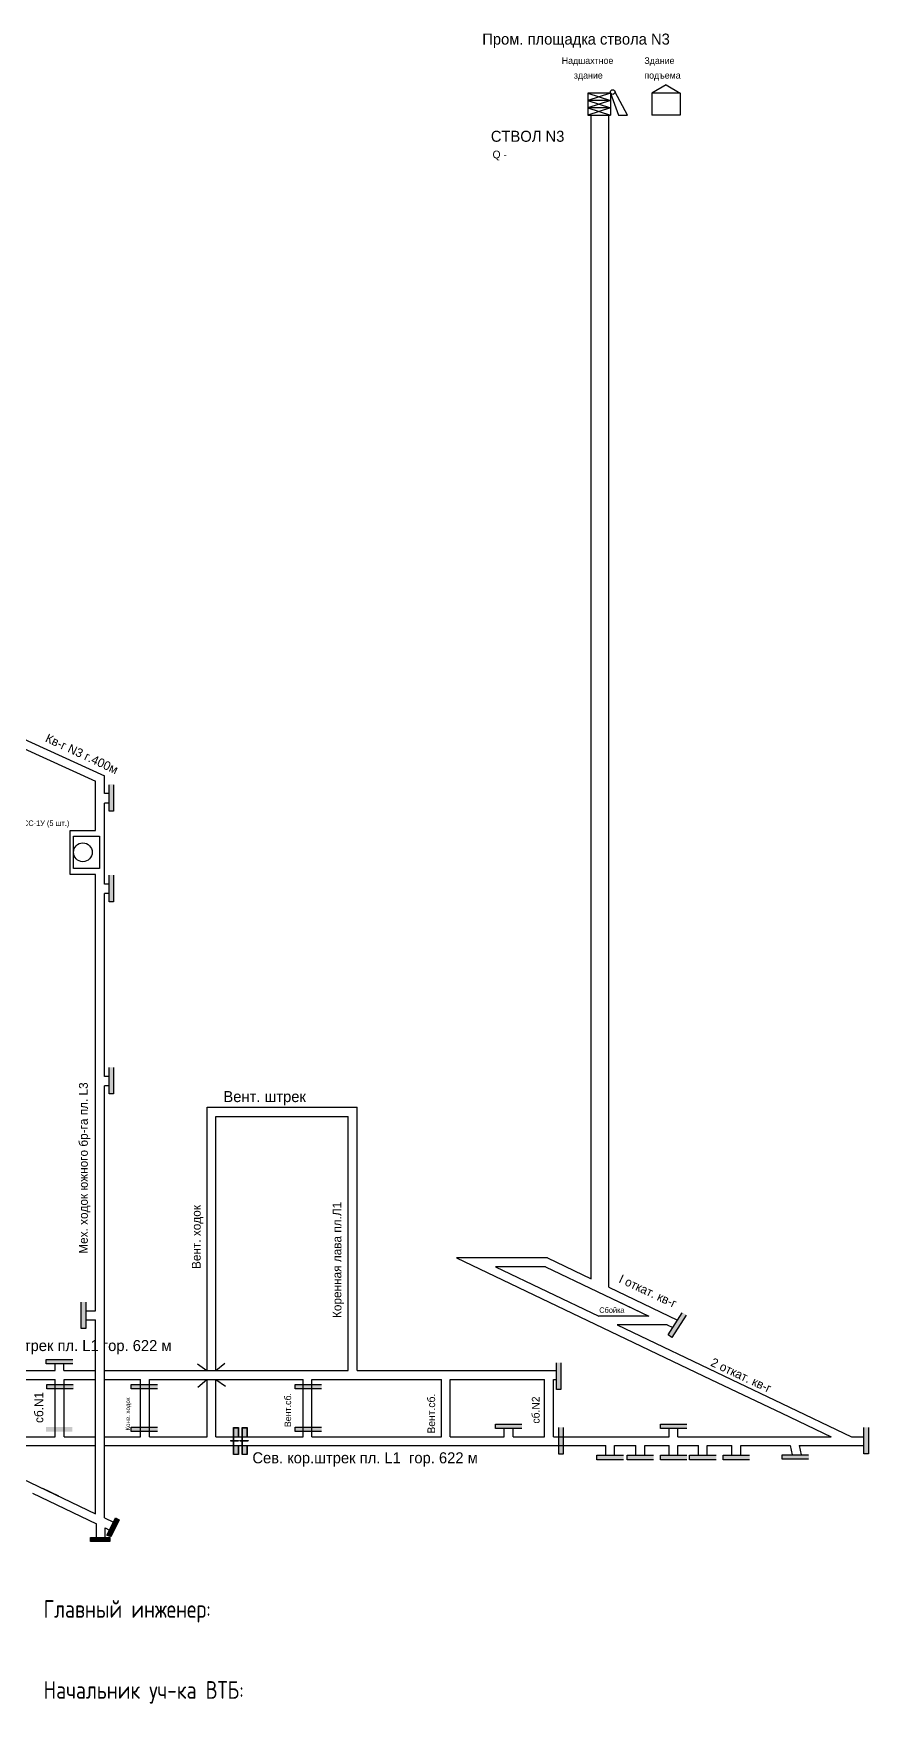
# Model space of a CAD drawing. Header units: millimetres. Extents: x -1340 to 290, y -473 to 375.
# Drawn here: x -89 to 290, y -425 to 333 of the extents above; entities that cross this region are included whole.
import ezdxf

# ---------------------------------------------------------------- set-up
doc = ezdxf.new("R2010")
doc.units = ezdxf.units.MM
doc.layers.add('Двери', color=7, linetype='Continuous')
doc.layers.add('Перемычки', color=7, linetype='Continuous')
doc.styles.add('ESKD', font='Eskdwin')

msp = doc.modelspace()

# ---------------------------------------------------------------- hatches: boundary and pattern name
h = msp.add_hatch(color=256)
h.paths.add_polyline_path([(-50.15, -341.37), (-51.83, -340.54), (-55.66, -348.32), (-53.98, -349.15)])
h.paths.add_polyline_path([(-50.32, -341.43), (-51.78, -340.71), (-55.49, -348.26), (-54.03, -348.98)], flags=16)
h = msp.add_hatch(color=256)
h.paths.add_polyline_path([(-63.1, -349.37), (-63.1, -351.24), (-54.43, -351.24), (-54.43, -349.37)])
h.paths.add_polyline_path([(-62.97, -349.49), (-62.97, -351.11), (-54.55, -351.11), (-54.55, -349.49)], flags=16)
at = {"layer": 'Двери'}
h = msp.add_hatch(color=256, dxfattribs=at)
h.paths.add_polyline_path([(3.95, -303.67), (3.95, -299.57), (1.75, -299.57), (1.75, -303.67), (1.85, -303.67), (1.85, -299.67), (3.85, -299.67), (3.85, -303.67)])
h.paths.add_polyline_path([(1.85, -307.67), (1.85, -303.67), (1.75, -303.67), (1.75, -307.67)])
h.paths.add_polyline_path([(3.95, -311.77), (3.95, -307.67), (3.85, -307.67), (3.85, -311.67), (1.85, -311.67), (1.85, -307.67), (1.75, -307.67), (1.75, -311.77)])
h = msp.add_hatch(color=3, dxfattribs=at)
h.paths.add_polyline_path([(3.85, -299.67), (1.85, -299.67), (1.85, -303.67), (3.85, -303.67)])
h.paths.add_polyline_path([(1.85, -311.67), (3.85, -311.67), (3.85, -307.67), (1.85, -307.67)])
h = msp.add_hatch(color=256, dxfattribs=at)
h.paths.add_polyline_path([(7.95, -303.67), (7.95, -299.57), (5.75, -299.57), (5.75, -303.67), (5.85, -303.67), (5.85, -299.67), (7.85, -299.67), (7.85, -303.67)])
h.paths.add_polyline_path([(5.85, -307.67), (5.85, -303.67), (5.75, -303.67), (5.75, -307.67)])
h.paths.add_polyline_path([(7.95, -311.77), (7.95, -307.67), (7.85, -307.67), (7.85, -311.67), (5.85, -311.67), (5.85, -307.67), (5.75, -307.67), (5.75, -311.77)])
h = msp.add_hatch(color=3, dxfattribs=at)
h.paths.add_polyline_path([(7.85, -299.67), (5.85, -299.67), (5.85, -303.67), (7.85, -303.67)])
h.paths.add_polyline_path([(5.85, -311.67), (7.85, -311.67), (7.85, -307.67), (5.85, -307.67)])
at = {"layer": 'Перемычки'}
h = msp.add_hatch(color=256, dxfattribs=at)
h.paths.add_polyline_path([(-52.55, -19.98), (-52.55, -15.88), (-52.65, -15.88), (-52.65, -19.88), (-54.65, -19.88), (-54.65, -15.88), (-54.75, -15.88), (-54.75, -19.98)])
h.paths.add_polyline_path([(-52.65, -15.88), (-52.55, -15.88), (-52.55, -7.78), (-54.75, -7.78), (-54.75, -15.88), (-54.65, -15.88), (-54.65, -7.88), (-52.65, -7.88)])
h = msp.add_hatch(color=3, dxfattribs=at)
h.paths.add_polyline_path([(-54.65, -19.88), (-52.65, -19.88), (-52.65, -15.88), (-54.65, -15.88)])
h.paths.add_polyline_path([(-52.65, -11.88), (-54.65, -11.88), (-54.65, -15.88), (-52.65, -15.88)])
h.paths.add_polyline_path([(-52.65, -11.88), (-52.65, -7.88), (-54.65, -7.88), (-54.65, -11.88)])
h = msp.add_hatch(color=256, dxfattribs=at)
h.paths.add_polyline_path([(-52.55, -61.06), (-52.55, -56.96), (-52.65, -56.96), (-52.65, -60.96), (-54.65, -60.96), (-54.65, -56.96), (-54.75, -56.96), (-54.75, -61.06)])
h.paths.add_polyline_path([(-52.65, -56.96), (-52.55, -56.96), (-52.55, -48.86), (-54.75, -48.86), (-54.75, -56.96), (-54.65, -56.96), (-54.65, -48.96), (-52.65, -48.96)])
h = msp.add_hatch(color=3, dxfattribs=at)
h.paths.add_polyline_path([(-54.65, -60.96), (-52.65, -60.96), (-52.65, -56.96), (-54.65, -56.96)])
h.paths.add_polyline_path([(-52.65, -52.96), (-54.65, -52.96), (-54.65, -56.96), (-52.65, -56.96)])
h.paths.add_polyline_path([(-52.65, -52.96), (-52.65, -48.96), (-54.65, -48.96), (-54.65, -52.96)])
h = msp.add_hatch(color=256, dxfattribs=at)
h.paths.add_polyline_path([(-52.55, -148.28), (-52.55, -144.18), (-52.65, -144.18), (-52.65, -148.18), (-54.65, -148.18), (-54.65, -144.18), (-54.75, -144.18), (-54.75, -148.28)])
h.paths.add_polyline_path([(-52.65, -144.18), (-52.55, -144.18), (-52.55, -136.08), (-54.75, -136.08), (-54.75, -144.18), (-54.65, -144.18), (-54.65, -136.18), (-52.65, -136.18)])
h = msp.add_hatch(color=3, dxfattribs=at)
h.paths.add_polyline_path([(-54.65, -148.18), (-52.65, -148.18), (-52.65, -144.18), (-54.65, -144.18)])
h.paths.add_polyline_path([(-52.65, -140.18), (-54.65, -140.18), (-54.65, -144.18), (-52.65, -144.18)])
h.paths.add_polyline_path([(-52.65, -140.18), (-52.65, -136.18), (-54.65, -136.18), (-54.65, -140.18)])
h = msp.add_hatch(color=256, dxfattribs=at)
h.paths.add_polyline_path([(-65.23, -254.74), (-65.23, -250.64), (-65.33, -250.64), (-65.33, -254.64), (-67.33, -254.64), (-67.33, -250.64), (-67.43, -250.64), (-67.43, -254.74)])
h.paths.add_polyline_path([(-65.33, -250.64), (-65.23, -250.64), (-65.23, -242.54), (-67.43, -242.54), (-67.43, -250.64), (-67.33, -250.64), (-67.33, -242.64), (-65.33, -242.64)])
h = msp.add_hatch(color=3, dxfattribs=at)
h.paths.add_polyline_path([(-67.33, -254.64), (-65.33, -254.64), (-65.33, -250.64), (-67.33, -250.64)])
h.paths.add_polyline_path([(-65.33, -246.64), (-67.33, -246.64), (-67.33, -250.64), (-65.33, -250.64)])
h.paths.add_polyline_path([(-65.33, -246.64), (-65.33, -242.64), (-67.33, -242.64), (-67.33, -246.64)])
h = msp.add_hatch(color=256, dxfattribs=at)
h.paths.add_polyline_path([(200.67, -258.74), (202.88, -255.29), (202.79, -255.23), (200.64, -258.6), (198.95, -257.52), (201.11, -254.15), (201.03, -254.1), (198.81, -257.55)])
h.paths.add_polyline_path([(202.79, -255.23), (202.88, -255.29), (207.25, -248.47), (205.39, -247.28), (201.03, -254.1), (201.11, -254.15), (205.42, -247.42), (207.11, -248.5)])
h = msp.add_hatch(color=3, dxfattribs=at)
h.paths.add_polyline_path([(198.95, -257.52), (200.64, -258.6), (202.79, -255.23), (201.11, -254.15)])
h.paths.add_polyline_path([(204.95, -251.86), (203.27, -250.79), (201.11, -254.15), (202.79, -255.23)])
h.paths.add_polyline_path([(204.95, -251.86), (207.11, -248.5), (205.42, -247.42), (203.27, -250.79)])
h = msp.add_hatch(color=256, dxfattribs=at)
h.paths.add_polyline_path([(-83.33, -270.72), (-79.23, -270.73), (-79.23, -270.63), (-83.23, -270.62), (-83.23, -268.62), (-79.23, -268.63), (-79.23, -268.53), (-83.33, -268.52)])
h.paths.add_polyline_path([(-79.23, -270.63), (-79.23, -270.73), (-71.13, -270.74), (-71.13, -268.54), (-79.23, -268.53), (-79.23, -268.63), (-71.23, -268.64), (-71.23, -270.64)])
h = msp.add_hatch(color=3, dxfattribs=at)
h.paths.add_polyline_path([(-83.23, -268.62), (-83.23, -270.62), (-79.23, -270.63), (-79.23, -268.63)])
h.paths.add_polyline_path([(-75.23, -270.63), (-75.23, -268.63), (-79.23, -268.63), (-79.23, -270.63)])
h.paths.add_polyline_path([(-75.23, -270.63), (-71.23, -270.64), (-71.23, -268.64), (-75.23, -268.63)])
h = msp.add_hatch(color=256, dxfattribs=at)
h.paths.add_polyline_path([(150.4, -282.32), (150.4, -278.22), (150.3, -278.22), (150.3, -282.22), (148.3, -282.22), (148.3, -278.22), (148.2, -278.22), (148.2, -282.32)])
h.paths.add_polyline_path([(150.3, -278.22), (150.4, -278.22), (150.4, -270.12), (148.2, -270.12), (148.2, -278.22), (148.3, -278.22), (148.3, -270.22), (150.3, -270.22)])
h = msp.add_hatch(color=3, dxfattribs=at)
h.paths.add_polyline_path([(148.3, -282.22), (150.3, -282.22), (150.3, -278.22), (148.3, -278.22)])
h.paths.add_polyline_path([(150.3, -274.22), (148.3, -274.22), (148.3, -278.22), (150.3, -278.22)])
h.paths.add_polyline_path([(150.3, -274.22), (150.3, -270.22), (148.3, -270.22), (148.3, -274.22)])
h = msp.add_hatch(color=256, dxfattribs=at)
h.paths.add_polyline_path([(-83.05, -282.05), (-78.95, -282.05), (-78.95, -281.95), (-82.95, -281.95), (-82.95, -279.95), (-78.95, -279.95), (-78.95, -279.85), (-83.05, -279.85)])
h.paths.add_polyline_path([(-78.95, -281.95), (-78.95, -282.05), (-70.85, -282.05), (-70.85, -279.85), (-78.95, -279.85), (-78.95, -279.95), (-70.95, -279.95), (-70.95, -281.95)])
h = msp.add_hatch(color=3, dxfattribs=at)
h.paths.add_polyline_path([(-82.95, -279.95), (-82.95, -281.95), (-78.95, -281.95), (-78.95, -279.95)])
h.paths.add_polyline_path([(-74.95, -281.95), (-74.95, -279.95), (-78.95, -279.95), (-78.95, -281.95)])
h.paths.add_polyline_path([(-74.95, -281.95), (-70.95, -281.95), (-70.95, -279.95), (-74.95, -279.95)])
h = msp.add_hatch(color=256, dxfattribs=at)
h.paths.add_polyline_path([(-44.81, -282.05), (-40.71, -282.05), (-40.71, -281.95), (-44.71, -281.95), (-44.71, -279.95), (-40.71, -279.95), (-40.71, -279.85), (-44.81, -279.85)])
h.paths.add_polyline_path([(-40.71, -281.95), (-40.71, -282.05), (-32.61, -282.05), (-32.61, -279.85), (-40.71, -279.85), (-40.71, -279.95), (-32.71, -279.95), (-32.71, -281.95)])
h = msp.add_hatch(color=3, dxfattribs=at)
h.paths.add_polyline_path([(-44.71, -279.95), (-44.71, -281.95), (-40.71, -281.95), (-40.71, -279.95)])
h.paths.add_polyline_path([(-36.71, -281.95), (-36.71, -279.95), (-40.71, -279.95), (-40.71, -281.95)])
h.paths.add_polyline_path([(-36.71, -281.95), (-32.71, -281.95), (-32.71, -279.95), (-36.71, -279.95)])
h = msp.add_hatch(color=256, dxfattribs=at)
h.paths.add_polyline_path([(29.58, -282.05), (33.68, -282.05), (33.68, -281.95), (29.68, -281.95), (29.68, -279.95), (33.68, -279.95), (33.68, -279.85), (29.58, -279.85)])
h.paths.add_polyline_path([(33.68, -281.95), (33.68, -282.05), (41.78, -282.05), (41.78, -279.85), (33.68, -279.85), (33.68, -279.95), (41.68, -279.95), (41.68, -281.95)])
h = msp.add_hatch(color=3, dxfattribs=at)
h.paths.add_polyline_path([(29.68, -279.95), (29.68, -281.95), (33.68, -281.95), (33.68, -279.95)])
h.paths.add_polyline_path([(37.68, -281.95), (37.68, -279.95), (33.68, -279.95), (33.68, -281.95)])
h.paths.add_polyline_path([(37.68, -281.95), (41.68, -281.95), (41.68, -279.95), (37.68, -279.95)])
h = msp.add_hatch(color=3, dxfattribs=at)
h.paths.add_polyline_path([(-83.4, -299.33), (-83.4, -301.33), (-79.4, -301.33), (-79.4, -299.33)])
h.paths.add_polyline_path([(-75.4, -301.33), (-75.4, -299.33), (-79.4, -299.33), (-79.4, -301.33)])
h.paths.add_polyline_path([(-75.4, -301.33), (-71.4, -301.33), (-71.4, -299.33), (-75.4, -299.33)])
h = msp.add_hatch(color=256, dxfattribs=at)
h.paths.add_polyline_path([(-44.81, -301.43), (-40.71, -301.43), (-40.71, -301.33), (-44.71, -301.33), (-44.71, -299.33), (-40.71, -299.33), (-40.71, -299.23), (-44.81, -299.23)])
h.paths.add_polyline_path([(-40.71, -301.33), (-40.71, -301.43), (-32.61, -301.43), (-32.61, -299.23), (-40.71, -299.23), (-40.71, -299.33), (-32.71, -299.33), (-32.71, -301.33)])
h = msp.add_hatch(color=3, dxfattribs=at)
h.paths.add_polyline_path([(-44.71, -299.33), (-44.71, -301.33), (-40.71, -301.33), (-40.71, -299.33)])
h.paths.add_polyline_path([(-36.71, -301.33), (-36.71, -299.33), (-40.71, -299.33), (-40.71, -301.33)])
h.paths.add_polyline_path([(-36.71, -301.33), (-32.71, -301.33), (-32.71, -299.33), (-36.71, -299.33)])
h = msp.add_hatch(color=256, dxfattribs=at)
h.paths.add_polyline_path([(29.58, -301.43), (33.68, -301.43), (33.68, -301.33), (29.68, -301.33), (29.68, -299.33), (33.68, -299.33), (33.68, -299.23), (29.58, -299.23)])
h.paths.add_polyline_path([(33.68, -301.33), (33.68, -301.43), (41.78, -301.43), (41.78, -299.23), (33.68, -299.23), (33.68, -299.33), (41.68, -299.33), (41.68, -301.33)])
h = msp.add_hatch(color=3, dxfattribs=at)
h.paths.add_polyline_path([(29.68, -299.33), (29.68, -301.33), (33.68, -301.33), (33.68, -299.33)])
h.paths.add_polyline_path([(37.68, -301.33), (37.68, -299.33), (33.68, -299.33), (33.68, -301.33)])
h.paths.add_polyline_path([(37.68, -301.33), (41.68, -301.33), (41.68, -299.33), (37.68, -299.33)])
h = msp.add_hatch(color=256, dxfattribs=at)
h.paths.add_polyline_path([(120.5, -300.1), (124.6, -300.1), (124.6, -300), (120.6, -300), (120.6, -298), (124.6, -298), (124.6, -297.9), (120.5, -297.9)])
h.paths.add_polyline_path([(124.6, -300), (124.6, -300.1), (132.7, -300.1), (132.7, -297.9), (124.6, -297.9), (124.6, -298), (132.6, -298), (132.6, -300)])
h = msp.add_hatch(color=3, dxfattribs=at)
h.paths.add_polyline_path([(120.6, -298), (120.6, -300), (124.6, -300), (124.6, -298)])
h.paths.add_polyline_path([(128.6, -300), (128.6, -298), (124.6, -298), (124.6, -300)])
h.paths.add_polyline_path([(128.6, -300), (132.6, -300), (132.6, -298), (128.6, -298)])
h = msp.add_hatch(color=256, dxfattribs=at)
h.paths.add_polyline_path([(151.5, -311.62), (151.5, -307.52), (151.4, -307.52), (151.4, -311.52), (149.4, -311.52), (149.4, -307.52), (149.3, -307.52), (149.3, -311.62)])
h.paths.add_polyline_path([(151.4, -307.52), (151.5, -307.52), (151.5, -299.42), (149.3, -299.42), (149.3, -307.52), (149.4, -307.52), (149.4, -299.52), (151.4, -299.52)])
h = msp.add_hatch(color=3, dxfattribs=at)
h.paths.add_polyline_path([(149.4, -311.52), (151.4, -311.52), (151.4, -307.52), (149.4, -307.52)])
h.paths.add_polyline_path([(151.4, -303.52), (149.4, -303.52), (149.4, -307.52), (151.4, -307.52)])
h.paths.add_polyline_path([(151.4, -303.52), (151.4, -299.52), (149.4, -299.52), (149.4, -303.52)])
h = msp.add_hatch(color=256, dxfattribs=at)
h.paths.add_polyline_path([(195.36, -300.1), (199.46, -300.1), (199.46, -300), (195.46, -300), (195.46, -298), (199.46, -298), (199.46, -297.9), (195.36, -297.9)])
h.paths.add_polyline_path([(199.46, -300), (199.46, -300.1), (207.56, -300.1), (207.56, -297.9), (199.46, -297.9), (199.46, -298), (207.46, -298), (207.46, -300)])
h = msp.add_hatch(color=3, dxfattribs=at)
h.paths.add_polyline_path([(195.46, -298), (195.46, -300), (199.46, -300), (199.46, -298)])
h.paths.add_polyline_path([(203.46, -300), (203.46, -298), (199.46, -298), (199.46, -300)])
h.paths.add_polyline_path([(203.46, -300), (207.46, -300), (207.46, -298), (203.46, -298)])
h = msp.add_hatch(color=256, dxfattribs=at)
h.paths.add_polyline_path([(289.97, -311.56), (289.97, -307.46), (289.87, -307.46), (289.87, -311.46), (287.87, -311.46), (287.87, -307.46), (287.77, -307.46), (287.77, -311.56)])
h.paths.add_polyline_path([(289.87, -307.46), (289.97, -307.46), (289.97, -299.36), (287.77, -299.36), (287.77, -307.46), (287.87, -307.46), (287.87, -299.46), (289.87, -299.46)])
h = msp.add_hatch(color=3, dxfattribs=at)
h.paths.add_polyline_path([(287.87, -311.46), (289.87, -311.46), (289.87, -307.46), (287.87, -307.46)])
h.paths.add_polyline_path([(289.87, -303.46), (287.87, -303.46), (287.87, -307.46), (289.87, -307.46)])
h.paths.add_polyline_path([(289.87, -303.46), (289.87, -299.46), (287.87, -299.46), (287.87, -303.46)])
h = msp.add_hatch(color=256, dxfattribs=at)
h.paths.add_polyline_path([(166.57, -314.2), (170.67, -314.2), (170.67, -314.1), (166.67, -314.1), (166.67, -312.1), (170.67, -312.1), (170.67, -312), (166.57, -312)])
h.paths.add_polyline_path([(170.67, -314.1), (170.67, -314.2), (178.77, -314.2), (178.77, -312), (170.67, -312), (170.67, -312.1), (178.67, -312.1), (178.67, -314.1)])
h = msp.add_hatch(color=3, dxfattribs=at)
h.paths.add_polyline_path([(166.67, -312.1), (166.67, -314.1), (170.67, -314.1), (170.67, -312.1)])
h.paths.add_polyline_path([(174.67, -314.1), (174.67, -312.1), (170.67, -312.1), (170.67, -314.1)])
h.paths.add_polyline_path([(174.67, -314.1), (178.67, -314.1), (178.67, -312.1), (174.67, -312.1)])
h = msp.add_hatch(color=256, dxfattribs=at)
h.paths.add_polyline_path([(180.26, -314.2), (184.36, -314.2), (184.36, -314.1), (180.36, -314.1), (180.36, -312.1), (184.36, -312.1), (184.36, -312), (180.26, -312)])
h.paths.add_polyline_path([(184.36, -314.1), (184.36, -314.2), (192.46, -314.2), (192.46, -312), (184.36, -312), (184.36, -312.1), (192.36, -312.1), (192.36, -314.1)])
h = msp.add_hatch(color=3, dxfattribs=at)
h.paths.add_polyline_path([(180.36, -312.1), (180.36, -314.1), (184.36, -314.1), (184.36, -312.1)])
h.paths.add_polyline_path([(188.36, -314.1), (188.36, -312.1), (184.36, -312.1), (184.36, -314.1)])
h.paths.add_polyline_path([(188.36, -314.1), (192.36, -314.1), (192.36, -312.1), (188.36, -312.1)])
h = msp.add_hatch(color=256, dxfattribs=at)
h.paths.add_polyline_path([(195.36, -314.2), (199.46, -314.2), (199.46, -314.1), (195.46, -314.1), (195.46, -312.1), (199.46, -312.1), (199.46, -312), (195.36, -312)])
h.paths.add_polyline_path([(199.46, -314.1), (199.46, -314.2), (207.56, -314.2), (207.56, -312), (199.46, -312), (199.46, -312.1), (207.46, -312.1), (207.46, -314.1)])
h = msp.add_hatch(color=3, dxfattribs=at)
h.paths.add_polyline_path([(195.46, -312.1), (195.46, -314.1), (199.46, -314.1), (199.46, -312.1)])
h.paths.add_polyline_path([(203.46, -314.1), (203.46, -312.1), (199.46, -312.1), (199.46, -314.1)])
h.paths.add_polyline_path([(203.46, -314.1), (207.46, -314.1), (207.46, -312.1), (203.46, -312.1)])
h = msp.add_hatch(color=256, dxfattribs=at)
h.paths.add_polyline_path([(208.63, -314.2), (212.73, -314.2), (212.73, -314.1), (208.73, -314.1), (208.73, -312.1), (212.73, -312.1), (212.73, -312), (208.63, -312)])
h.paths.add_polyline_path([(212.73, -314.1), (212.73, -314.2), (220.83, -314.2), (220.83, -312), (212.73, -312), (212.73, -312.1), (220.73, -312.1), (220.73, -314.1)])
h = msp.add_hatch(color=3, dxfattribs=at)
h.paths.add_polyline_path([(208.73, -312.1), (208.73, -314.1), (212.73, -314.1), (212.73, -312.1)])
h.paths.add_polyline_path([(216.73, -314.1), (216.73, -312.1), (212.73, -312.1), (212.73, -314.1)])
h.paths.add_polyline_path([(216.73, -314.1), (220.73, -314.1), (220.73, -312.1), (216.73, -312.1)])
h = msp.add_hatch(color=256, dxfattribs=at)
h.paths.add_polyline_path([(223.85, -314.2), (227.95, -314.2), (227.95, -314.1), (223.95, -314.1), (223.95, -312.1), (227.95, -312.1), (227.95, -312), (223.85, -312)])
h.paths.add_polyline_path([(227.95, -314.1), (227.95, -314.2), (236.05, -314.2), (236.05, -312), (227.95, -312), (227.95, -312.1), (235.95, -312.1), (235.95, -314.1)])
h = msp.add_hatch(color=3, dxfattribs=at)
h.paths.add_polyline_path([(223.95, -312.1), (223.95, -314.1), (227.95, -314.1), (227.95, -312.1)])
h.paths.add_polyline_path([(231.95, -314.1), (231.95, -312.1), (227.95, -312.1), (227.95, -314.1)])
h.paths.add_polyline_path([(231.95, -314.1), (235.95, -314.1), (235.95, -312.1), (231.95, -312.1)])
h = msp.add_hatch(color=256, dxfattribs=at)
h.paths.add_polyline_path([(250.67, -314.03), (254.77, -314.03), (254.77, -313.93), (250.77, -313.93), (250.77, -311.93), (254.77, -311.93), (254.77, -311.83), (250.67, -311.83)])
h.paths.add_polyline_path([(254.77, -313.93), (254.77, -314.03), (262.87, -314.03), (262.87, -311.83), (254.77, -311.83), (254.77, -311.93), (262.77, -311.93), (262.77, -313.93)])
h = msp.add_hatch(color=3, dxfattribs=at)
h.paths.add_polyline_path([(250.77, -311.93), (250.77, -313.93), (254.77, -313.93), (254.77, -311.93)])
h.paths.add_polyline_path([(258.77, -313.93), (258.77, -311.93), (254.77, -311.93), (254.77, -313.93)])
h.paths.add_polyline_path([(258.77, -313.93), (262.77, -313.93), (262.77, -311.93), (258.77, -311.93)])
for points in [[(-55.49, -348.26), (-54.03, -348.98), (-50.32, -341.43), (-51.78, -340.71)], [(-54.55, -351.11), (-54.55, -349.49), (-62.97, -349.49), (-62.97, -351.11)]]:
    msp.add_hatch(color=3, dxfattribs=at).paths.add_polyline_path(points)

# ---------------------------------------------------------------- linework, layer by layer
for p, q in [((172.87, 305.82), (162.61, 302.49)), ((162.61, 305.82), (172.87, 302.49)), ((172.87, 305.82), (162.61, 305.82)), ((162.61, 305.82), (162.61, 295.82)), ((172.87, 305.82), (176.42, 295.81)), ((172.87, 305.82), (172.87, 295.82)), ((180.6, 295.81), (174.91, 306.31)), ((198.1, 309.59), (191.6, 305.82)), ((204.45, 305.82), (191.6, 305.82)), ((191.6, 305.82), (191.6, 295.82)), ((198.1, 309.59), (204.45, 305.82)), ((204.45, 305.82), (204.45, 295.82)), ((162.61, 302.49), (172.87, 299.15)), ((172.87, 302.49), (162.61, 299.15)), ((172.87, 302.49), (162.61, 302.49)), ((172.87, 299.15), (162.61, 295.82)), ((162.61, 299.15), (172.87, 295.82)), ((172.87, 299.15), (162.61, 299.15)), ((162.61, 295.82), (172.87, 295.82)), ((162.61, 295.82), (162.61, 295.82)), ((164.04, -89.11), (164.04, 295.82)), ((172.04, -89.11), (172.04, 295.82)), ((176.42, 295.81), (180.6, 295.81)), ((204.45, 295.82), (191.6, 295.82)), ((191.6, 295.82), (191.6, 295.82)), ((-111.77, 16.89), (-60.81, -6.36)), ((-102.13, 16.89), (-56.81, -3.79)), ((-60.81, -28.7), (-60.81, -6.36)), ((-56.81, -11.94), (-56.81, -3.79)), ((-54.65, -11.94), (-56.81, -11.94)), ((-54.65, -16.21), (-56.81, -16.21)), ((-56.81, -53.02), (-56.81, -16.21)), ((-72.3, -28.7), (-60.81, -28.7)), ((-72.3, -48.62), (-72.3, -28.7)), ((-60.81, -48.62), (-72.3, -48.62)), ((-60.81, -70.07), (-60.81, -48.62)), ((-54.65, -53.02), (-56.81, -53.02)), ((-56.81, -71.98), (-56.81, -57.29)), ((-54.65, -57.29), (-56.81, -57.29)), ((-60.81, -246.64), (-60.81, -70.07)), ((-56.81, -140.24), (-56.81, -71.98)), ((164.04, -232.06), (164.04, -89.11)), ((172.04, -235.88), (172.04, -89.11)), ((-54.65, -140.24), (-56.81, -140.24)), ((-56.81, -340.5), (-56.81, -144.51)), ((-54.65, -144.51), (-56.81, -144.51)), ((-10.26, -273.69), (-10.26, -154.11)), ((-10.26, -154.11), (57.82, -154.11)), ((-6.26, -273.69), (-6.26, -158.42)), ((-6.26, -158.42), (53.82, -158.42)), ((53.82, -273.69), (53.82, -158.42)), ((57.82, -273.69), (57.82, -154.11)), ((102.91, -222.59), (218.42, -277.69)), ((144.19, -222.59), (102.91, -222.59)), ((120.58, -226.59), (167.47, -248.96)), ((143.29, -226.59), (120.58, -226.59)), ((143.29, -226.59), (190.18, -248.96)), ((144.19, -222.59), (164.04, -232.06)), ((172.04, -235.88), (203.27, -250.77)), ((175.08, -241.76), (190.18, -248.96)), ((-65.33, -246.64), (-60.81, -246.64)), ((190.18, -248.96), (167.47, -248.96)), ((-65.33, -250.64), (-60.81, -250.64)), ((-60.81, -338.59), (-60.81, -250.64)), ((198.56, -252.96), (175.86, -252.96)), ((175.86, -252.96), (227.72, -277.69)), ((198.56, -252.96), (201.1, -254.17)), ((-79.2, -273.69), (-79.2, -270.63)), ((-75.2, -273.69), (-75.2, -270.63)), ((-14.64, -270.58), (-10.31, -273.66)), ((-6.26, -273.69), (-2.19, -270.28)), ((-141.77, -277.69), (-79.11, -277.69)), ((-92.83, -273.69), (-79.2, -273.69)), ((-79.11, -303.69), (-79.11, -277.69)), ((-75.2, -273.69), (-60.81, -273.69)), ((-75.11, -303.69), (-75.11, -277.69)), ((-75.11, -277.69), (-71.99, -277.69)), ((-71.99, -277.69), (-60.81, -277.69)), ((-56.81, -273.69), (-6.26, -273.69)), ((-56.81, -277.69), (-40.41, -277.69)), ((-40.42, -303.69), (-40.41, -277.69)), ((-36.42, -303.69), (-36.41, -277.69)), ((-36.41, -277.69), (-6.26, -277.69)), ((-14.38, -281.14), (-10.31, -277.72)), ((-10.26, -303.69), (-10.26, -277.69)), ((-6.28, -277.67), (-1.95, -280.75)), ((-6.26, -273.69), (37.15, -273.69)), ((-6.26, -273.69), (-6.13, -273.69)), ((-6.26, -277.69), (-1.18, -277.69)), ((-6.26, -277.69), (14.58, -277.69)), ((-6.26, -303.69), (-6.26, -277.69)), ((-1.18, -277.69), (10.58, -277.69)), ((14.58, -277.69), (33.32, -277.69)), ((33.32, -303.69), (33.32, -277.69)), ((36.93, -273.69), (53.82, -273.69)), ((37.32, -303.69), (37.32, -277.69)), ((37.32, -277.69), (41.15, -277.69)), ((41.15, -277.69), (52.01, -277.69)), ((51.73, -277.69), (96.13, -277.69)), ((57.82, -273.69), (148.3, -273.69)), ((96.13, -303.69), (96.13, -277.69)), ((100.13, -303.69), (100.13, -277.69)), ((100.13, -277.69), (142.96, -277.69)), ((142.96, -303.69), (142.96, -277.69)), ((146.96, -303.69), (146.96, -277.68)), ((146.96, -277.68), (148.27, -277.68)), ((218.42, -277.69), (250.61, -293.04)), ((227.72, -277.69), (250.61, -288.61)), ((250.61, -288.61), (282.23, -303.69)), ((250.61, -293.04), (272.94, -303.69)), ((124.6, -303.69), (124.6, -300)), ((128.6, -303.69), (128.6, -300)), ((199.46, -303.69), (199.46, -300)), ((203.46, -303.69), (203.46, -300)), ((-133.99, -303.69), (-79.11, -303.69)), ((-125.6, -307.69), (-71.99, -307.69)), ((-125.6, -307.69), (-60.81, -338.59)), ((-75.11, -303.69), (-71.99, -303.69)), ((-71.99, -303.69), (-60.81, -303.69)), ((-71.99, -307.69), (-60.81, -307.69)), ((-56.81, -303.69), (-40.42, -303.69)), ((-56.81, -307.69), (14.58, -307.69)), ((-36.42, -303.69), (-19.73, -303.69)), ((-21.26, -303.69), (-10.26, -303.69)), ((-6.26, -303.69), (10.58, -303.69)), ((-6.26, -303.69), (14.58, -303.69)), ((14.58, -303.69), (33.32, -303.69)), ((14.58, -307.69), (41.15, -307.69)), ((37.32, -303.69), (41.05, -303.69)), ((41.15, -303.69), (52.01, -303.69)), ((41.15, -307.69), (163.04, -307.69)), ((51.37, -303.69), (84.03, -303.69)), ((83.67, -303.69), (94.27, -303.69)), ((93.41, -303.69), (93.45, -303.69)), ((93.45, -303.69), (96.13, -303.69)), ((100.13, -303.69), (124.6, -303.69)), ((128.6, -303.69), (142.96, -303.69)), ((146.96, -303.69), (199.46, -303.69)), ((163.04, -307.69), (170.67, -307.69)), ((170.67, -312.1), (170.67, -307.69)), ((174.67, -312.1), (174.67, -307.69)), ((174.67, -307.69), (184.36, -307.69)), ((184.36, -312.1), (184.36, -307.69)), ((188.36, -312.1), (188.36, -307.69)), ((188.36, -307.69), (199.46, -307.69)), ((199.46, -312.1), (199.46, -307.69)), ((203.46, -303.69), (239.03, -303.69)), ((203.46, -312.1), (203.46, -307.69)), ((203.46, -307.69), (212.73, -307.69)), ((212.73, -312.1), (212.73, -307.69)), ((216.73, -312.1), (216.73, -307.69)), ((216.73, -307.69), (227.93, -307.69)), ((227.93, -312.1), (227.93, -307.69)), ((231.93, -312.1), (231.93, -307.69)), ((231.93, -307.69), (238.64, -307.69)), ((235.75, -307.69), (250.61, -307.69)), ((239.03, -303.69), (250.61, -303.69)), ((250.61, -303.69), (272.94, -303.69)), ((250.61, -307.69), (252.61, -307.69)), ((252.61, -307.69), (254.42, -307.69)), ((254.42, -307.69), (255.26, -311.93)), ((258.5, -307.69), (259.33, -311.93)), ((258.5, -307.69), (266.49, -307.69)), ((266.49, -307.69), (287.87, -307.69)), ((271.88, -303.69), (272.94, -303.69)), ((282.23, -303.69), (287.87, -303.69)), ((-89.53, -329.32), (-60.49, -343.17)), ((-84.94, -327.08), (-77.63, -330.56)), ((-56.81, -340.5), (-52.65, -342.48)), ((-60.49, -349.37), (-60.49, -343.17)), ((-56.49, -349.37), (-56.49, -345.08)), ((-56.49, -345.08), (-54.53, -346.02))]:
    msp.add_line(p, q)
for points in [[(-70.9, -45.88), (-70.9, -31.31), (-59.03, -31.31), (-59.03, -45.88)], [(-50.15, -341.37), (-53.98, -349.15), (-55.66, -348.32), (-51.83, -340.54)], [(-50.32, -341.43), (-54.03, -348.98), (-55.49, -348.26), (-51.78, -340.71)], [(-63.1, -349.37), (-54.43, -349.37), (-54.43, -351.24), (-63.1, -351.24)], [(-62.97, -349.49), (-54.55, -349.49), (-54.55, -351.11), (-62.97, -351.11)]]:
    msp.add_lwpolyline(points, close=True)
for centre, radius in [((173.87, 306.34), 1.04), ((-66.61, -38.56), 4.26)]:
    msp.add_circle(centre, radius)
at = {"layer": 'Двери'}
for p, q in [((0.42, -305.46), (4.08, -305.46)), ((0.42, -305.46), (4.08, -305.46)), ((0.42, -305.46), (4.08, -305.46)), ((0.42, -305.46), (4.08, -305.46)), ((0.42, -305.46), (0.42, -305.6)), ((0.42, -305.47), (4.08, -305.47)), ((0.42, -305.48), (4.08, -305.48)), ((0.42, -305.49), (4.08, -305.49)), ((0.42, -305.5), (4.08, -305.5)), ((0.42, -305.51), (4.08, -305.51)), ((0.42, -305.52), (4.08, -305.52)), ((0.42, -305.53), (4.08, -305.53)), ((0.42, -305.54), (4.08, -305.54)), ((0.42, -305.55), (4.08, -305.55)), ((0.42, -305.56), (4.08, -305.56)), ((0.42, -305.57), (4.08, -305.57)), ((0.42, -305.58), (4.08, -305.58)), ((0.42, -305.59), (4.08, -305.59)), ((0.42, -305.6), (4.08, -305.6)), ((4.08, -305.46), (4.08, -305.6)), ((4.69, -305.46), (8.35, -305.46)), ((4.69, -305.46), (4.69, -305.6)), ((4.69, -305.46), (8.35, -305.46)), ((4.69, -305.46), (8.35, -305.46)), ((4.69, -305.46), (8.35, -305.46)), ((4.69, -305.47), (8.35, -305.47)), ((4.69, -305.48), (8.35, -305.48)), ((4.69, -305.49), (8.35, -305.49)), ((4.69, -305.5), (8.35, -305.5)), ((4.69, -305.51), (8.35, -305.51)), ((4.69, -305.52), (8.35, -305.52)), ((4.69, -305.53), (8.35, -305.53)), ((4.69, -305.54), (8.35, -305.54)), ((4.69, -305.55), (8.35, -305.55)), ((4.69, -305.56), (8.35, -305.56)), ((4.69, -305.57), (8.35, -305.57)), ((4.69, -305.58), (8.35, -305.58)), ((4.69, -305.59), (8.35, -305.59)), ((4.69, -305.6), (8.35, -305.6)), ((8.35, -305.46), (8.35, -305.6))]:
    msp.add_line(p, q, dxfattribs=at)
for points in [[(3.95, -307.67), (3.95, -311.77), (1.75, -311.77), (1.75, -299.57), (3.95, -299.57), (3.95, -303.67)], [(3.85, -307.67), (3.85, -311.67), (1.85, -311.67), (1.85, -299.67), (3.85, -299.67), (3.85, -303.67)], [(7.95, -307.67), (7.95, -311.77), (5.75, -311.77), (5.75, -299.57), (7.95, -299.57), (7.95, -303.67)], [(7.85, -307.67), (7.85, -311.67), (5.85, -311.67), (5.85, -299.67), (7.85, -299.67), (7.85, -303.67)]]:
    msp.add_lwpolyline(points, dxfattribs=at)
at = {"layer": 'Перемычки'}
for points in [[(-52.65, -7.88), (-52.65, -19.88), (-54.65, -19.88), (-54.65, -7.88)], [(-52.65, -48.96), (-52.65, -60.96), (-54.65, -60.96), (-54.65, -48.96)], [(-52.65, -136.18), (-52.65, -148.18), (-54.65, -148.18), (-54.65, -136.18)], [(-65.33, -242.64), (-65.33, -254.64), (-67.33, -254.64), (-67.33, -242.64)], [(207.11, -248.5), (200.64, -258.6), (198.95, -257.52), (205.42, -247.42)], [(-71.23, -270.64), (-83.23, -270.62), (-83.23, -268.62), (-71.23, -268.64)], [(150.3, -270.22), (150.3, -282.22), (148.3, -282.22), (148.3, -270.22)], [(-70.95, -281.95), (-82.95, -281.95), (-82.95, -279.95), (-70.95, -279.95)], [(-32.71, -281.95), (-44.71, -281.95), (-44.71, -279.95), (-32.71, -279.95)], [(41.68, -281.95), (29.68, -281.95), (29.68, -279.95), (41.68, -279.95)], [(-32.71, -301.33), (-44.71, -301.33), (-44.71, -299.33), (-32.71, -299.33)], [(41.68, -301.33), (29.68, -301.33), (29.68, -299.33), (41.68, -299.33)], [(132.6, -300), (120.6, -300), (120.6, -298), (132.6, -298)], [(151.4, -299.52), (151.4, -311.52), (149.4, -311.52), (149.4, -299.52)], [(207.46, -300), (195.46, -300), (195.46, -298), (207.46, -298)], [(289.87, -299.46), (289.87, -311.46), (287.87, -311.46), (287.87, -299.46)], [(178.67, -314.1), (166.67, -314.1), (166.67, -312.1), (178.67, -312.1)], [(192.36, -314.1), (180.36, -314.1), (180.36, -312.1), (192.36, -312.1)], [(207.46, -314.1), (195.46, -314.1), (195.46, -312.1), (207.46, -312.1)], [(220.73, -314.1), (208.73, -314.1), (208.73, -312.1), (220.73, -312.1)], [(235.95, -314.1), (223.95, -314.1), (223.95, -312.1), (235.95, -312.1)], [(262.77, -313.93), (250.77, -313.93), (250.77, -311.93), (262.77, -311.93)]]:
    msp.add_lwpolyline(points, dxfattribs=at)

# ---------------------------------------------------------------- texts
for s, height, p in [('Пром. площадка ствола N3', 5, (114.65, 327.87)), ('Надшахтное', 3, (150.7, 319.1)), ('Здание', 3, (188.22, 319.1)), ('здание', 3, (156.22, 312.43)), ('подъема', 3, (188.2, 312.43)), ('СТВОЛ N3', 5, (118.54, 283.77)), ('Q - ', 3.5, (119.31, 276.26)), ('Вент. штрек', 5, (-2.82, -151.87)), ('Сбойка', 2.5, (167.75, -247.48)), ('Сев. групп. штрек пл. L1 гор. 622 м', 5, (-135.03, -264.82)), ('Сев. кор.штрек пл. L1  гор. 622 м', 5, (10.33, -315.75))]:
    msp.add_text(s, height=height).set_placement(p)
for s, height, rotation, p in [('Кв-г N3 г.400м', 4, 335, (-84.01, 11.81)), ('Мех. ходок южного бр-га пл. L3', 4, 90, (-64.37, -220.67)), ('Вент. ходок', 4, 90, (-13.15, -227.59)), ('Коренная лава пл.Л1', 4, 90, (50.71, -249.82)), ('I откат. кв-г', 4, 335, (176.26, -233.49)), ('2 откат. кв-г', 4, 335, (217.91, -271.34)), ('сб.N1', 4, 90, (-84.6, -297.43)), ('Конв. ходок', 2, 90, (-45.25, -300.85)), ('Вент.сб.', 3, 90, (27.9, -299.35)), ('Вент.сб.', 3.5, 90, (93.25, -302.25)), ('сб.N2', 3.5, 90, (140.65, -297.73))]:
    msp.add_text(s, height=height, rotation=rotation).set_placement(p)
at = {"color": 7}
msp.add_text('ПК28 ШСС-1У (5 шт.)', height=2.5, dxfattribs=at).set_placement((-105.83, -26.61))
at = {"style": 'ESKD'}
for s, p in [('Главный инженер:', (-84.45, -385.83)), ('Начальник уч-ка ВТБ:', (-84.45, -422.57))]:
    msp.add_text(s, height=8, dxfattribs=at).set_placement(p)

doc.saveas('drawing.dxf')
